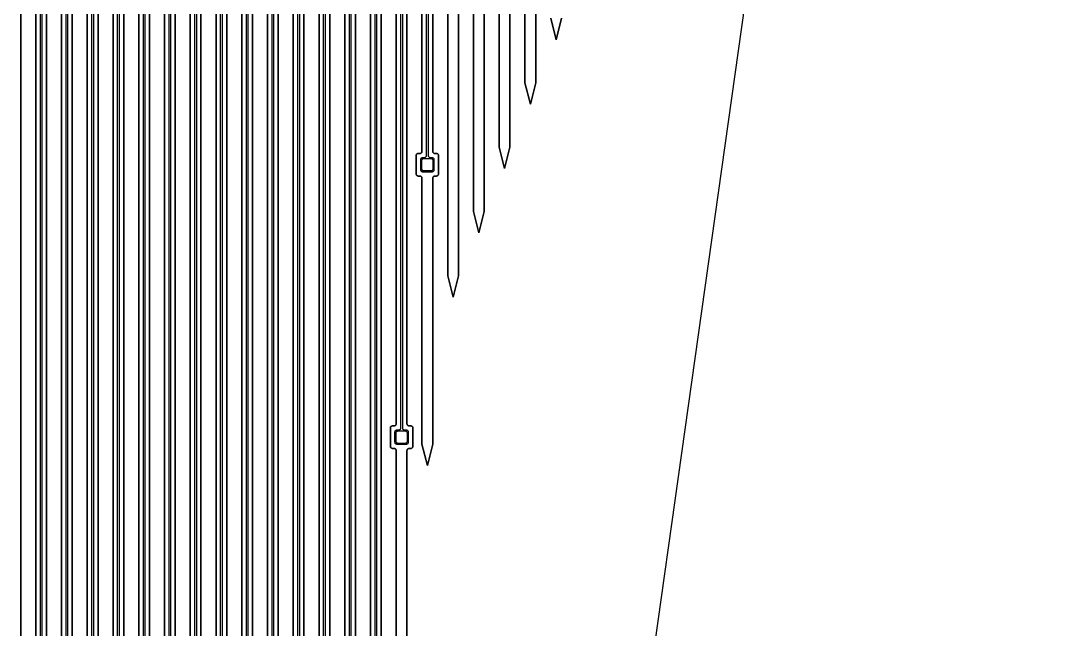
# Model space of a CAD drawing. Header units: metres. Extents: x -1550 to 1550, y -904 to 26100.
# Drawn here: x -2 to 966, y 3376 to 3944 of the extents above; entities that cross this region are included whole.
import ezdxf

# ---------------------------------------------------------------- set-up
doc = ezdxf.new("R2010")
doc.units = ezdxf.units.M
for name, color, linetype in [('Electrodes', 2, 'CONTINUOUS'), ('Metal', 4, 'CONTINUOUS'), ('Polyimide', 3, 'CONTINUOUS'), ('Polyimide_Negative', 5, 'CONTINUOUS')]:
    doc.layers.add(name, color=color, linetype=linetype)

msp = doc.modelspace()

# ---------------------------------------------------------------- linework, layer by layer
at = {"layer": 'Electrodes'}
for points in [[(380.5, 3804.02), (380.64, 3804.03), (380.77, 3804.04), (380.91, 3804.07), (381.04, 3804.1), (381.17, 3804.14), (381.3, 3804.19), (381.42, 3804.25), (381.54, 3804.31), (381.65, 3804.39), (381.76, 3804.47), (381.87, 3804.56), (381.96, 3804.66), (382.05, 3804.76), (382.13, 3804.87), (382.21, 3804.98), (382.28, 3805.1), (382.33, 3805.23), (382.38, 3805.35), (382.43, 3805.48), (382.46, 3805.62), (382.48, 3805.75), (382.5, 3805.89), (382.5, 3806.02), (382.5, 3813.02), (382.5, 3813.16), (382.48, 3813.3), (382.46, 3813.43), (382.43, 3813.56), (382.38, 3813.69), (382.33, 3813.82), (382.28, 3813.94), (382.21, 3814.06), (382.13, 3814.18), (382.05, 3814.29), (381.96, 3814.39), (381.87, 3814.49), (381.76, 3814.58), (381.65, 3814.66), (381.54, 3814.73), (381.42, 3814.8), (381.3, 3814.86), (381.17, 3814.91), (381.04, 3814.95), (380.91, 3814.98), (380.77, 3815.01), (380.64, 3815.02), (380.5, 3815.02), (373.5, 3815.02), (373.36, 3815.02), (373.23, 3815.01), (373.09, 3814.98), (372.96, 3814.95), (372.83, 3814.91), (372.7, 3814.86), (372.58, 3814.8), (372.46, 3814.73), (372.35, 3814.66), (372.24, 3814.58), (372.13, 3814.49), (372.04, 3814.39), (371.95, 3814.29), (371.87, 3814.18), (371.79, 3814.06), (371.72, 3813.94), (371.67, 3813.82), (371.62, 3813.69), (371.57, 3813.56), (371.54, 3813.43), (371.52, 3813.3), (371.5, 3813.16), (371.5, 3813.02), (371.5, 3806.02), (371.5, 3805.89), (371.52, 3805.75), (371.54, 3805.62), (371.57, 3805.48), (371.62, 3805.35), (371.67, 3805.23), (371.72, 3805.1), (371.79, 3804.98), (371.87, 3804.87), (371.95, 3804.76), (372.04, 3804.66), (372.13, 3804.56), (372.24, 3804.47), (372.35, 3804.39), (372.46, 3804.31), (372.58, 3804.25), (372.7, 3804.19), (372.83, 3804.14), (372.96, 3804.1), (373.09, 3804.07), (373.23, 3804.04), (373.36, 3804.03), (373.5, 3804.02), (380.5, 3804.02)], [(356.5, 3550.06), (356.64, 3550.06), (356.77, 3550.07), (356.91, 3550.1), (357.04, 3550.13), (357.17, 3550.17), (357.3, 3550.22), (357.42, 3550.28), (357.54, 3550.35), (357.65, 3550.42), (357.76, 3550.5), (357.87, 3550.59), (357.96, 3550.69), (358.05, 3550.79), (358.13, 3550.9), (358.21, 3551.02), (358.28, 3551.14), (358.33, 3551.26), (358.38, 3551.39), (358.43, 3551.52), (358.46, 3551.65), (358.48, 3551.78), (358.5, 3551.92), (358.5, 3552.06), (358.5, 3559.06), (358.5, 3559.19), (358.48, 3559.33), (358.46, 3559.46), (358.43, 3559.6), (358.38, 3559.73), (358.33, 3559.85), (358.28, 3559.98), (358.21, 3560.09), (358.13, 3560.21), (358.05, 3560.32), (357.96, 3560.42), (357.87, 3560.52), (357.76, 3560.61), (357.65, 3560.69), (357.54, 3560.76), (357.42, 3560.83), (357.3, 3560.89), (357.17, 3560.94), (357.04, 3560.98), (356.91, 3561.01), (356.77, 3561.04), (356.64, 3561.05), (356.5, 3561.06), (349.5, 3561.06), (349.36, 3561.05), (349.23, 3561.04), (349.09, 3561.01), (348.96, 3560.98), (348.83, 3560.94), (348.7, 3560.89), (348.58, 3560.83), (348.46, 3560.76), (348.35, 3560.69), (348.24, 3560.61), (348.13, 3560.52), (348.04, 3560.42), (347.95, 3560.32), (347.87, 3560.21), (347.79, 3560.09), (347.72, 3559.98), (347.67, 3559.85), (347.62, 3559.73), (347.57, 3559.6), (347.54, 3559.46), (347.52, 3559.33), (347.5, 3559.19), (347.5, 3559.06), (347.5, 3552.06), (347.5, 3551.92), (347.52, 3551.78), (347.54, 3551.65), (347.57, 3551.52), (347.62, 3551.39), (347.67, 3551.26), (347.72, 3551.14), (347.79, 3551.02), (347.87, 3550.9), (347.95, 3550.79), (348.04, 3550.69), (348.13, 3550.59), (348.24, 3550.5), (348.35, 3550.42), (348.46, 3550.35), (348.58, 3550.28), (348.7, 3550.22), (348.83, 3550.17), (348.96, 3550.13), (349.09, 3550.1), (349.23, 3550.07), (349.36, 3550.06), (349.5, 3550.06), (356.5, 3550.06)]]:
    msp.add_lwpolyline(points, close=True, dxfattribs=at)
at = {"layer": 'Metal'}
for points in [[(16, 11993.5), (16, 8.5)], [(18, 8.5), (18, 11993.5)], [(40, 11993.5), (40, 262.47)], [(42, 262.47), (42, 11993.5)], [(64, 11993.5), (64, 516.44)], [(66, 516.44), (66, 11993.5)], [(88, 11993.5), (88, 770.4)], [(90, 770.4), (90, 11993.5)], [(112, 11993.5), (112, 1024.37)], [(114, 1024.37), (114, 11993.5)], [(136, 11993.5), (136, 1278.34)], [(138, 1278.34), (138, 11993.5)], [(160, 11993.5), (160, 1532.31)], [(162, 1532.31), (162, 11993.5)], [(184, 11993.5), (184, 1786.28)], [(186, 1786.28), (186, 11993.5)], [(208, 11993.5), (208, 2040.25)], [(210, 2040.25), (210, 11993.5)], [(232, 11993.5), (232, 2294.21)], [(234, 2294.21), (234, 11993.5)], [(256, 11993.5), (256, 2548.18)], [(258, 2548.18), (258, 11993.5)], [(280, 11993.5), (280, 2802.15)], [(282, 2802.15), (282, 11993.5)], [(304, 11993.5), (304, 3056.12)], [(306, 3056.12), (306, 11993.5)], [(328, 11993.5), (328, 3310.09)], [(330, 3310.09), (330, 11993.5)], [(352, 11993.5), (352, 3564.06), (351.97, 3563.71), (351.88, 3563.37), (351.73, 3563.06), (351.53, 3562.77), (351.29, 3562.52), (351, 3562.32), (350.68, 3562.18), (350.35, 3562.09), (350, 3562.06), (348.5, 3562.06), (348.15, 3562.03), (347.82, 3561.93), (347.5, 3561.79), (347.21, 3561.59), (346.97, 3561.34), (346.77, 3561.06), (346.62, 3560.74), (346.53, 3560.4), (346.5, 3560.06), (346.5, 3551.06), (346.53, 3550.71), (346.62, 3550.37), (346.77, 3550.06), (346.97, 3549.77), (347.21, 3549.52), (347.5, 3549.32), (347.82, 3549.18), (348.15, 3549.09), (348.5, 3549.06), (357.5, 3549.06), (357.85, 3549.09), (358.18, 3549.18), (358.5, 3549.32), (358.79, 3549.52), (359.03, 3549.77), (359.23, 3550.06), (359.38, 3550.37), (359.47, 3550.71), (359.5, 3551.06), (359.5, 3560.06), (359.47, 3560.4), (359.38, 3560.74), (359.23, 3561.06), (359.03, 3561.34), (358.79, 3561.59), (358.5, 3561.79), (358.18, 3561.93), (357.85, 3562.03), (357.5, 3562.06), (356, 3562.06), (355.65, 3562.09), (355.32, 3562.18), (355, 3562.32), (354.71, 3562.52), (354.47, 3562.77), (354.27, 3563.06), (354.12, 3563.37), (354.03, 3563.71), (354, 3564.06), (354, 11993.5)], [(376, 11993.5), (376, 3818.02), (375.97, 3817.68), (375.88, 3817.34), (375.73, 3817.02), (375.53, 3816.74), (375.29, 3816.49), (375, 3816.29), (374.68, 3816.14), (374.35, 3816.05), (374, 3816.02), (372.5, 3816.02), (372.15, 3815.99), (371.82, 3815.9), (371.5, 3815.76), (371.21, 3815.56), (370.97, 3815.31), (370.77, 3815.02), (370.62, 3814.71), (370.53, 3814.37), (370.5, 3814.02), (370.5, 3805.02), (370.53, 3804.68), (370.62, 3804.34), (370.77, 3804.02), (370.97, 3803.74), (371.21, 3803.49), (371.5, 3803.29), (371.82, 3803.14), (372.15, 3803.05), (372.5, 3803.02), (381.5, 3803.02), (381.85, 3803.05), (382.18, 3803.14), (382.5, 3803.29), (382.79, 3803.49), (383.03, 3803.74), (383.23, 3804.02), (383.38, 3804.34), (383.47, 3804.68), (383.5, 3805.02), (383.5, 3814.02), (383.47, 3814.37), (383.38, 3814.71), (383.23, 3815.02), (383.03, 3815.31), (382.79, 3815.56), (382.5, 3815.76), (382.18, 3815.9), (381.85, 3815.99), (381.5, 3816.02), (380, 3816.02), (379.65, 3816.05), (379.32, 3816.14), (379, 3816.29), (378.71, 3816.49), (378.47, 3816.74), (378.27, 3817.02), (378.12, 3817.34), (378.03, 3817.68), (378, 3818.02), (378, 11993.5)]]:
    msp.add_lwpolyline(points, dxfattribs=at)
at = {"layer": 'Polyimide'}
for points in [[(-2, 11978.5), (-2, -116.48)], [(12, 12.5), (12, 11978.5)], [(22, 11978.5), (22, 12.5)], [(36, 266.47), (36, 11978.5)], [(46, 11978.5), (46, 266.47)], [(60, 520.44), (60, 11978.5)], [(70, 11978.5), (70, 520.44)], [(84, 774.4), (84, 11978.5)], [(94, 11978.5), (94, 774.4)], [(108, 1028.37), (108, 11978.5)], [(118, 11978.5), (118, 1028.37)], [(132, 1282.34), (132, 11978.5)], [(142, 11978.5), (142, 1282.34)], [(156, 1536.31), (156, 11978.5)], [(166, 11978.5), (166, 1536.31)], [(180, 1790.28), (180, 11978.5)], [(190, 11978.5), (190, 1790.28)], [(204, 2044.25), (204, 11978.5)], [(214, 11978.5), (214, 2044.25)], [(228, 2298.21), (228, 11978.5)], [(238, 11978.5), (238, 2298.21)], [(252, 2552.18), (252, 11978.5)], [(262, 11978.5), (262, 2552.18)], [(276, 2806.15), (276, 11978.5)], [(286, 11978.5), (286, 2806.15)], [(300, 3060.12), (300, 11978.5)], [(310, 11978.5), (310, 3060.12)], [(324, 3314.09), (324, 11978.5)], [(334, 11978.5), (334, 3314.09)], [(348, 3295.06), (348, 3543.06), (347.97, 3543.4), (347.88, 3543.74), (347.73, 3544.06), (347.53, 3544.34), (347.29, 3544.59), (347, 3544.79), (346.68, 3544.93), (346.35, 3545.03), (346, 3545.06), (344.5, 3545.06), (344.15, 3545.09), (343.82, 3545.18), (343.5, 3545.32), (343.21, 3545.52), (342.97, 3545.77), (342.77, 3546.06), (342.62, 3546.37), (342.53, 3546.71), (342.5, 3547.06), (342.5, 3564.06), (342.53, 3564.4), (342.62, 3564.74), (342.77, 3565.06), (342.97, 3565.34), (343.21, 3565.59), (343.5, 3565.79), (343.82, 3565.93), (344.15, 3566.03), (344.5, 3566.06), (346, 3566.06), (346.35, 3566.09), (346.68, 3566.18), (347, 3566.32), (347.29, 3566.52), (347.53, 3566.77), (347.73, 3567.06), (347.88, 3567.37), (347.97, 3567.71), (348, 3568.06), (348, 11978.5)], [(358, 11978.5), (358, 3568.06), (358.03, 3567.71), (358.12, 3567.37), (358.27, 3567.06), (358.47, 3566.77), (358.71, 3566.52), (359, 3566.32), (359.32, 3566.18), (359.65, 3566.09), (360, 3566.06), (361.5, 3566.06), (361.85, 3566.03), (362.18, 3565.93), (362.5, 3565.79), (362.79, 3565.59), (363.03, 3565.34), (363.23, 3565.06), (363.38, 3564.74), (363.47, 3564.4), (363.5, 3564.06), (363.5, 3547.06), (363.47, 3546.71), (363.38, 3546.37), (363.23, 3546.06), (363.03, 3545.77), (362.79, 3545.52), (362.5, 3545.32), (362.18, 3545.18), (361.85, 3545.09), (361.5, 3545.06), (360, 3545.06), (359.65, 3545.03), (359.32, 3544.93), (359, 3544.79), (358.71, 3544.59), (358.47, 3544.34), (358.27, 3544.06), (358.12, 3543.74), (358.03, 3543.4), (358, 3543.06), (358, 3295.06)], [(382, 11978.5), (382, 3822.02), (382.03, 3821.68), (382.12, 3821.34), (382.27, 3821.02), (382.47, 3820.74), (382.71, 3820.49), (383, 3820.29), (383.32, 3820.14), (383.65, 3820.05), (384, 3820.02), (385.5, 3820.02), (385.85, 3819.99), (386.18, 3819.9), (386.5, 3819.76), (386.79, 3819.56), (387.03, 3819.31), (387.23, 3819.02), (387.38, 3818.71), (387.47, 3818.37), (387.5, 3818.02), (387.5, 3801.02), (387.47, 3800.68), (387.38, 3800.34), (387.23, 3800.02), (387.03, 3799.74), (386.79, 3799.49), (386.5, 3799.29), (386.18, 3799.14), (385.85, 3799.05), (385.5, 3799.02), (384, 3799.02), (383.65, 3798.99), (383.32, 3798.9), (383, 3798.76), (382.71, 3798.56), (382.47, 3798.31), (382.27, 3798.02), (382.12, 3797.71), (382.03, 3797.37), (382, 3797.02), (382, 3549.02), (377, 3529.02), (372, 3549.02), (372, 3797.02), (371.97, 3797.37), (371.88, 3797.71), (371.73, 3798.02), (371.53, 3798.31), (371.29, 3798.56), (371, 3798.76), (370.68, 3798.9), (370.35, 3798.99), (370, 3799.02), (368.5, 3799.02), (368.15, 3799.05), (367.82, 3799.14), (367.5, 3799.29), (367.21, 3799.49), (366.97, 3799.74), (366.77, 3800.02), (366.62, 3800.34), (366.53, 3800.68), (366.5, 3801.02), (366.5, 3818.02), (366.53, 3818.37), (366.62, 3818.71), (366.77, 3819.02), (366.97, 3819.31), (367.21, 3819.56), (367.5, 3819.76), (367.82, 3819.9), (368.15, 3819.99), (368.5, 3820.02), (370, 3820.02), (370.35, 3820.05), (370.68, 3820.14), (371, 3820.29), (371.29, 3820.49), (371.53, 3820.74), (371.73, 3821.02), (371.88, 3821.34), (371.97, 3821.68), (372, 3822.02), (372, 11978.5)], [(478, 4134.01), (478, 3886.01), (473, 3866.01), (468, 3886.01), (468, 4134.01)], [(454, 4074.01), (454, 3826.01), (449, 3806.01), (444, 3826.01), (444, 4074.01)], [(430, 4014.01), (430, 3766.01), (425, 3746.01), (420, 3766.01), (420, 4014.01)], [(406, 3954.01), (406, 3706.01), (401, 3686.01), (396, 3706.01), (396, 3954.01)], [(502, 3946.01), (497, 3926.01), (492, 3946.01)]]:
    msp.add_lwpolyline(points, dxfattribs=at)
at = {"layer": 'Polyimide_Negative'}
for points in [[(966, 6040.77), (24.81, -642.62), (14.5, -665.19), (14.5, -654.04), (14.39, -651.11), (13.18, -647.49), (11.33, -643.61), (3.23, -640.89), (0.99, -638.43), (-0.69, -635.25), (-2, -628.09), (-2, -587.48), (-2, -387.48), (-2, -137.48), (-1.5, -137.48), (-1.5, -116.48), (-2, -116.48), (-2, 11978.5)], [(12, 11978.5), (12, 12.5)], [(22, 12.5), (22, 11978.5)], [(36, 11978.5), (36, 266.47)], [(46, 266.47), (46, 11978.5)], [(60, 11978.5), (60, 520.44)], [(70, 520.44), (70, 11978.5)], [(84, 11978.5), (84, 774.4)], [(94, 774.4), (94, 11978.5)], [(108, 11978.5), (108, 1028.37)], [(118, 1028.37), (118, 11978.5)], [(132, 11978.5), (132, 1282.34)], [(142, 1282.34), (142, 11978.5)], [(156, 11978.5), (156, 1536.31)], [(166, 1536.31), (166, 11978.5)], [(180, 11978.5), (180, 1790.28)], [(190, 1790.28), (190, 11978.5)], [(204, 11978.5), (204, 2044.25)], [(214, 2044.25), (214, 11978.5)], [(228, 11978.5), (228, 2298.21)], [(238, 2298.21), (238, 11978.5)], [(252, 11978.5), (252, 2552.18)], [(262, 2552.18), (262, 11978.5)], [(276, 11978.5), (276, 2806.15)], [(286, 2806.15), (286, 11978.5)], [(300, 11978.5), (300, 3060.12)], [(310, 3060.12), (310, 11978.5)], [(324, 11978.5), (324, 3314.09)], [(334, 3314.09), (334, 11978.5)], [(348, 11978.5), (348, 3568.06), (347.97, 3567.71), (347.88, 3567.37), (347.73, 3567.06), (347.53, 3566.77), (347.29, 3566.52), (347, 3566.32), (346.68, 3566.18), (346.35, 3566.09), (346, 3566.06), (344.5, 3566.06), (344.15, 3566.03), (343.82, 3565.93), (343.5, 3565.79), (343.21, 3565.59), (342.97, 3565.34), (342.77, 3565.06), (342.62, 3564.74), (342.53, 3564.4), (342.5, 3564.06), (342.5, 3547.06), (342.53, 3546.71), (342.62, 3546.37), (342.77, 3546.06), (342.97, 3545.77), (343.21, 3545.52), (343.5, 3545.32), (343.82, 3545.18), (344.15, 3545.09), (344.5, 3545.06), (346, 3545.06), (346.35, 3545.03), (346.68, 3544.93), (347, 3544.79), (347.29, 3544.59), (347.53, 3544.34), (347.73, 3544.06), (347.88, 3543.74), (347.97, 3543.4), (348, 3543.06), (348, 3295.06)], [(358, 3295.06), (358, 3543.06), (358.03, 3543.4), (358.12, 3543.74), (358.27, 3544.06), (358.47, 3544.34), (358.71, 3544.59), (359, 3544.79), (359.32, 3544.93), (359.65, 3545.03), (360, 3545.06), (361.5, 3545.06), (361.85, 3545.09), (362.18, 3545.18), (362.5, 3545.32), (362.79, 3545.52), (363.03, 3545.77), (363.23, 3546.06), (363.38, 3546.37), (363.47, 3546.71), (363.5, 3547.06), (363.5, 3564.06), (363.47, 3564.4), (363.38, 3564.74), (363.23, 3565.06), (363.03, 3565.34), (362.79, 3565.59), (362.5, 3565.79), (362.18, 3565.93), (361.85, 3566.03), (361.5, 3566.06), (360, 3566.06), (359.65, 3566.09), (359.32, 3566.18), (359, 3566.32), (358.71, 3566.52), (358.47, 3566.77), (358.27, 3567.06), (358.12, 3567.37), (358.03, 3567.71), (358, 3568.06), (358, 11978.5)], [(372, 11978.5), (372, 3822.02), (371.97, 3821.68), (371.88, 3821.34), (371.73, 3821.02), (371.53, 3820.74), (371.29, 3820.49), (371, 3820.29), (370.68, 3820.14), (370.35, 3820.05), (370, 3820.02), (368.5, 3820.02), (368.15, 3819.99), (367.82, 3819.9), (367.5, 3819.76), (367.21, 3819.56), (366.97, 3819.31), (366.77, 3819.02), (366.62, 3818.71), (366.53, 3818.37), (366.5, 3818.02), (366.5, 3801.02), (366.53, 3800.68), (366.62, 3800.34), (366.77, 3800.02), (366.97, 3799.74), (367.21, 3799.49), (367.5, 3799.29), (367.82, 3799.14), (368.15, 3799.05), (368.5, 3799.02), (370, 3799.02), (370.35, 3798.99), (370.68, 3798.9), (371, 3798.76), (371.29, 3798.56), (371.53, 3798.31), (371.73, 3798.02), (371.88, 3797.71), (371.97, 3797.37), (372, 3797.02), (372, 3549.02), (377, 3529.02), (382, 3549.02), (382, 3797.02), (382.03, 3797.37), (382.12, 3797.71), (382.27, 3798.02), (382.47, 3798.31), (382.71, 3798.56), (383, 3798.76), (383.32, 3798.9), (383.65, 3798.99), (384, 3799.02), (385.5, 3799.02), (385.85, 3799.05), (386.18, 3799.14), (386.5, 3799.29), (386.79, 3799.49), (387.03, 3799.74), (387.23, 3800.02), (387.38, 3800.34), (387.47, 3800.68), (387.5, 3801.02), (387.5, 3818.02), (387.47, 3818.37), (387.38, 3818.71), (387.23, 3819.02), (387.03, 3819.31), (386.79, 3819.56), (386.5, 3819.76), (386.18, 3819.9), (385.85, 3819.99), (385.5, 3820.02), (384, 3820.02), (383.65, 3820.05), (383.32, 3820.14), (383, 3820.29), (382.71, 3820.49), (382.47, 3820.74), (382.27, 3821.02), (382.12, 3821.34), (382.03, 3821.68), (382, 3822.02), (382, 11978.5)], [(468, 4134.01), (468, 3886.01), (473, 3866.01), (478, 3886.01), (478, 4134.01)], [(444, 4074.01), (444, 3826.01), (449, 3806.01), (454, 3826.01), (454, 4074.01)], [(420, 4014.01), (420, 3766.01), (425, 3746.01), (430, 3766.01), (430, 4014.01)], [(396, 3954.01), (396, 3706.01), (401, 3686.01), (406, 3706.01), (406, 3954.01)], [(492, 3946.01), (497, 3926.01), (502, 3946.01)]]:
    msp.add_lwpolyline(points, dxfattribs=at)

doc.saveas('drawing.dxf')
